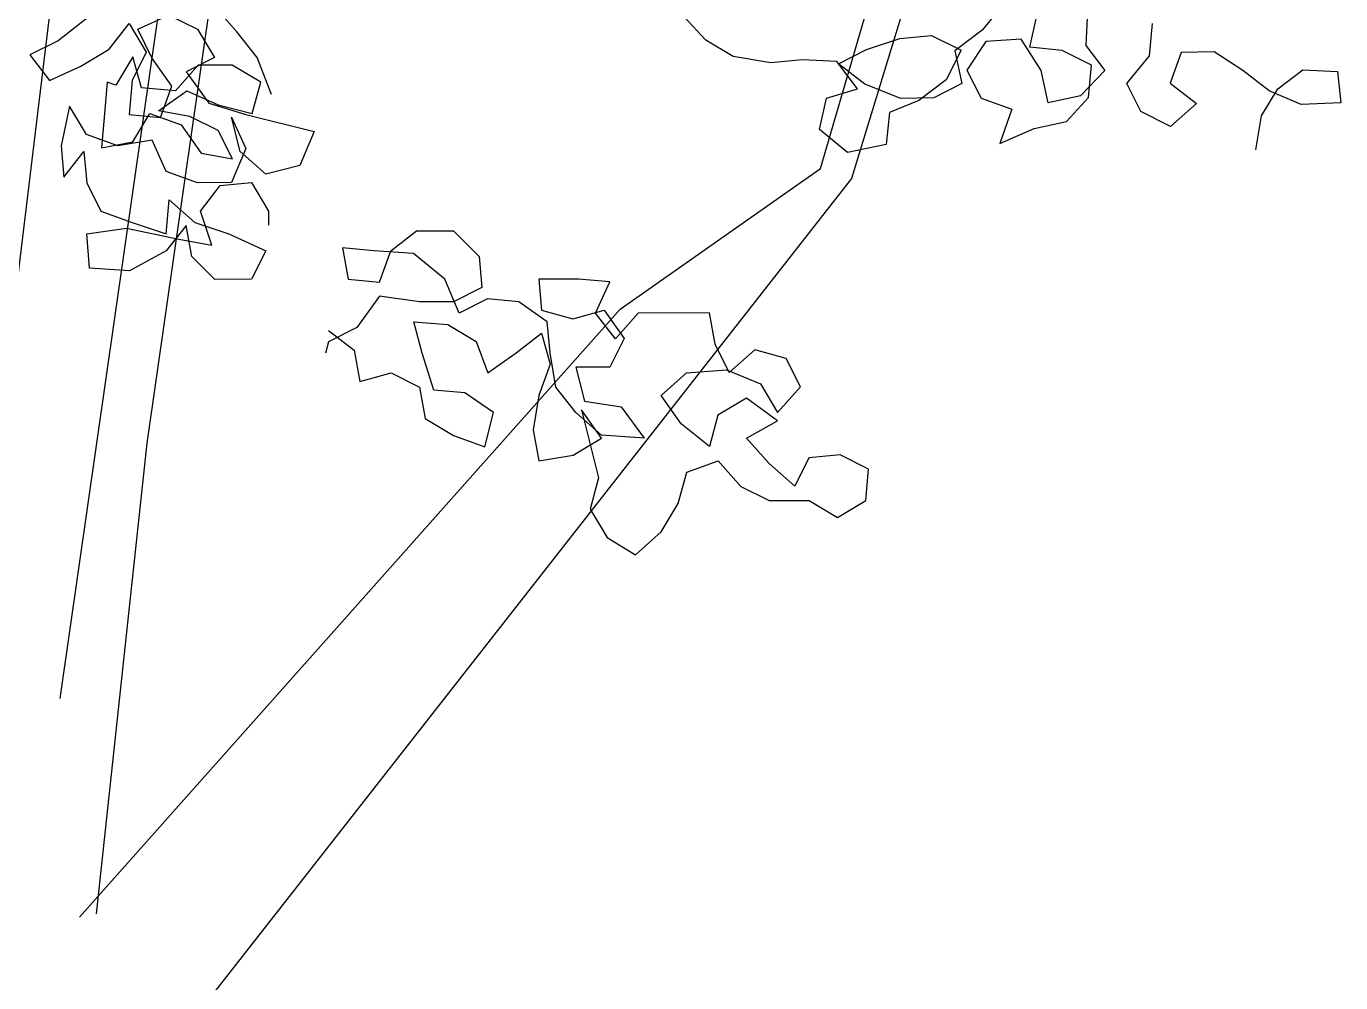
# Model space of a CAD drawing. Header units: metres. Extents: x 37 to 217, y 53 to 242.
# Drawn here: x 134.592 to 138.008, y 219.446 to 221.931 of the extents above; entities that cross this region are included whole.
import ezdxf

# ---------------------------------------------------------------- set-up
doc = ezdxf.new("R2010")
doc.units = ezdxf.units.M
doc.layers.add('DGPRO_Arboles existentes', color=7, linetype='Continuous')

# ---------------------------------------------------------------- blocks, each defined once
blk = doc.blocks.new('Celtis tala VISTA 250 gris')
at = {"color": 252}
for p, q in [((2390.729, 1071.7785), (2391.3881, 1076.3701)), ((2390.729, 1071.7785), (2391.3881, 1076.3701)), ((2390.9554, 1072.4418), (2391.5192, 1076.3701)), ((2390.9554, 1072.4418), (2391.5192, 1076.3701)), ((2390.761, 1074.0478), (2390.5682, 1072.462)), ((2390.761, 1074.0478), (2390.5682, 1072.462)), ((2392.7049, 1073.1561), (2392.8812, 1073.7598)), ((2392.7049, 1073.1561), (2392.8812, 1073.7598)), ((2392.9608, 1073.7052), (2392.7855, 1073.13)), ((2392.9608, 1073.7052), (2392.7855, 1073.13)), ((2392.1845, 1072.7905), (2392.7049, 1073.1561)), ((2392.1845, 1072.7905), (2392.7049, 1073.1561)), ((2392.7855, 1073.13), (2390.8723, 1070.6868)), ((2392.7855, 1073.13), (2390.8723, 1070.6868)), ((2392.1845, 1072.7905), (2390.7795, 1071.2098)), ((2392.1845, 1072.7905), (2390.7795, 1071.2098)), ((2390.8231, 1071.2185), (2390.9554, 1072.4418)), ((2390.8231, 1071.2185), (2390.9554, 1072.4418))]:
    blk.add_line(p, q, dxfattribs=at)
for points in [[(2393.8368, 1073.2047), (2393.8512, 1073.2925), (2393.8939, 1073.3631), (2393.9587, 1073.4128), (2394.0488, 1073.4085), (2394.057, 1073.3264), (2393.9544, 1073.3227), (2393.8713, 1073.3576), (2393.8029, 1073.4105), (2393.7282, 1073.4594), (2393.6421, 1073.4575), (2393.6135, 1073.3782), (2393.6819, 1073.3253), (2393.6149, 1073.2655), (2393.5379, 1073.3042), (2393.5008, 1073.3769), (2393.5599, 1073.4492), (2393.5681, 1073.5331)], [(2393.3988, 1073.5659), (2393.3946, 1073.4758), (2393.4442, 1073.4111), (2393.3811, 1073.345), (2393.2966, 1073.3266), (2393.2782, 1073.411), (2393.2269, 1073.4922), (2393.1345, 1073.4863), (2393.0855, 1073.4117), (2393.1227, 1073.339), (2393.2019, 1073.3104), (2393.171, 1073.221), (2393.2601, 1073.2598), (2393.3446, 1073.2782), (2393.4015, 1073.3404), (2393.4097, 1073.4242), (2393.3328, 1073.463), (2393.2489, 1073.4712), (2393.2673, 1073.5527)], [(2393.1841, 1073.5876), (2393.125, 1073.5152), (2393.054, 1073.4616), (2393.0724, 1073.3771), (2392.9997, 1073.34), (2392.9136, 1073.338), (2392.8202, 1073.3751), (2392.7519, 1073.4281), (2392.8245, 1073.4652), (2392.9113, 1073.4938), (2392.9935, 1073.5021), (2393.0704, 1073.4633), (2393.0316, 1073.3863), (2392.9606, 1073.3327), (2392.884, 1073.3018), (2392.8758, 1073.218), (2392.7749, 1073.1979), (2392.7026, 1073.2571), (2392.721, 1073.3386), (2392.8015, 1073.3633), (2392.7479, 1073.4343), (2392.6578, 1073.4386), (2392.5756, 1073.4303), (2392.4777, 1073.4471), (2392.407, 1073.4898), (2392.3511, 1073.5506)], [(2391.2779, 1073.3483), (2391.2409, 1073.4443), (2391.1891, 1073.5107), (2391.13, 1073.5772)], [(2390.8566, 1073.5917), (2390.7237, 1073.4881), (2390.6499, 1073.4511), (2390.7016, 1073.3847), (2390.7829, 1073.4217), (2390.8567, 1073.4661), (2390.9084, 1073.5326), (2390.9528, 1073.4588), (2390.9159, 1073.3849), (2390.9086, 1073.2962), (2390.9898, 1073.2889), (2391.0193, 1073.3702), (2390.9675, 1073.444), (2390.9305, 1073.5179), (2391.0118, 1073.5549), (2391.0857, 1073.518), (2391.1301, 1073.4442), (2391.0562, 1073.4072), (2391.1154, 1073.326), (2391.2115, 1073.2965), (2391.3888, 1073.2523), (2391.352, 1073.1636), (2391.2633, 1073.1414), (2391.1968, 1073.2004), (2391.1745, 1073.2891), (2391.2116, 1073.2078), (2391.1747, 1073.1192), (2391.086, 1073.1191), (2391.0048, 1073.1486), (2390.9677, 1073.2298), (2390.8791, 1073.2149), (2390.7978, 1073.2444), (2390.7534, 1073.3182), (2390.7313, 1073.2148), (2390.7388, 1073.1335), (2390.7905, 1073.2001), (2390.7979, 1073.1188), (2390.8349, 1073.045), (2390.9162, 1073.0155), (2391.0049, 1072.986), (2391.0122, 1073.0747), (2391.0788, 1073.0156), (2391.1674, 1072.9862), (2391.2635, 1072.9419), (2391.2266, 1072.868), (2391.1306, 1072.8679), (2391.0714, 1072.927), (2391.0566, 1073.0082), (2391.0049, 1072.9417), (2390.9089, 1072.8899), (2390.8055, 1072.8972), (2390.798, 1072.9858), (2390.9015, 1073.0007), (2391.0419, 1072.9713), (2391.1231, 1072.9566), (2391.0935, 1073.0452), (2391.1452, 1073.1117), (2391.2264, 1073.1192), (2391.2708, 1073.0454), (2391.2708, 1073.0084)], [(2390.8514, 1073.38), (2390.8441, 1073.2987), (2390.8368, 1073.21), (2390.918, 1073.2249), (2390.9623, 1073.2988), (2391.0436, 1073.2693), (2391.0954, 1073.1955), (2391.1766, 1073.1808), (2391.1396, 1073.2546), (2391.0657, 1073.2915), (2390.9844, 1073.3062), (2391.0583, 1073.358), (2391.1396, 1073.3211), (2391.2283, 1073.2991), (2391.2503, 1073.3803), (2391.1764, 1073.4246), (2391.0878, 1073.4245), (2391.0287, 1073.358), (2390.9401, 1073.3653), (2390.9178, 1073.4465), (2390.8736, 1073.3726), (2390.8514, 1073.38)], [(2390.8514, 1073.38), (2390.8441, 1073.2987), (2390.8368, 1073.21), (2390.918, 1073.2249), (2390.9623, 1073.2988), (2391.0436, 1073.2693), (2391.0954, 1073.1955), (2391.1766, 1073.1808), (2391.1396, 1073.2546), (2391.0657, 1073.2915), (2390.9844, 1073.3062), (2391.0583, 1073.358), (2391.1396, 1073.3211), (2391.2283, 1073.2991), (2391.2503, 1073.3803), (2391.1764, 1073.4246), (2391.0878, 1073.4245), (2391.0287, 1073.358), (2390.9401, 1073.3653), (2390.9178, 1073.4465), (2390.8736, 1073.3726), (2390.8514, 1073.38)], [(2391.4262, 1072.7352), (2391.4928, 1072.6836), (2391.5076, 1072.6023), (2391.5889, 1072.6246), (2391.6628, 1072.5877), (2391.6776, 1072.5064), (2391.7515, 1072.4622), (2391.8328, 1072.4327), (2391.8549, 1072.5214), (2391.781, 1072.573), (2391.6997, 1072.5803), (2391.6701, 1072.6763), (2391.6478, 1072.7576), (2391.7365, 1072.7503), (2391.8104, 1072.706), (2391.8401, 1072.6248), (2391.9139, 1072.6766), (2391.9803, 1072.7283), (2392.0026, 1072.6471), (2391.9731, 1072.5658), (2391.9584, 1072.4771), (2391.9732, 1072.3959), (2392.0619, 1072.4107), (2392.1357, 1072.4551), (2392.0839, 1072.529), (2392.1284, 1072.3517), (2392.1063, 1072.2704), (2392.1507, 1072.1966), (2392.2246, 1072.1523), (2392.2911, 1072.2115), (2392.3353, 1072.2854), (2392.3574, 1072.3667), (2392.4387, 1072.3963), (2392.4978, 1072.3299), (2392.5717, 1072.293), (2392.6752, 1072.2931), (2392.7491, 1072.2488), (2392.8229, 1072.2932), (2392.8302, 1072.3745), (2392.7563, 1072.4114), (2392.6751, 1072.4039), (2392.6382, 1072.33), (2392.5717, 1072.389), (2392.5125, 1072.4555), (2392.5937, 1072.4999), (2392.5124, 1072.5589), (2392.4386, 1072.5145), (2392.4165, 1072.4332), (2392.3425, 1072.4923), (2392.2908, 1072.5661), (2392.3572, 1072.6253), (2392.4606, 1072.6327), (2392.5493, 1072.5959), (2392.5937, 1072.522), (2392.6527, 1072.5886), (2392.6157, 1072.6624), (2392.5344, 1072.6845), (2392.468, 1072.6254), (2392.431, 1072.6992), (2392.4162, 1072.7805), (2392.2315, 1072.7803), (2392.1724, 1072.7137), (2392.1206, 1072.7802), (2392.1575, 1072.8615), (2392.0762, 1072.8688), (2391.9728, 1072.8687), (2391.9803, 1072.7874), (2392.0616, 1072.7654), (2392.1428, 1072.7876), (2392.1946, 1072.7138), (2392.1577, 1072.6398), (2392.0691, 1072.6398), (2392.0913, 1072.5511), (2392.1874, 1072.5364), (2392.2465, 1072.4552), (2392.1357, 1072.4625), (2392.0692, 1072.5216), (2392.0174, 1072.588), (2392.0025, 1072.6766), (2391.9951, 1072.7579), (2391.9211, 1072.8096), (2391.8399, 1072.8169), (2391.766, 1072.7799), (2391.729, 1072.8685), (2391.6477, 1072.9349), (2391.5442, 1072.9422), (2391.463, 1072.9495), (2391.4778, 1072.8682), (2391.5591, 1072.8609), (2391.5886, 1072.9422), (2391.655, 1072.994), (2391.7511, 1072.9941), (2391.8176, 1072.9277), (2391.8251, 1072.8464), (2391.7512, 1072.8094), (2391.6626, 1072.8093), (2391.5591, 1072.824), (2391.5001, 1072.7427), (2391.4263, 1072.7057), (2391.4189, 1072.6761)]]:
    blk.add_lwpolyline(points, dxfattribs=at)

msp = doc.modelspace()

# ---------------------------------------------------------------- block references
at = {"layer": 'DGPRO_Arboles existentes'}
msp.add_blockref('Celtis tala VISTA 250 gris', (-2256.0494, -851.5942), dxfattribs=at)

doc.saveas('drawing.dxf')
